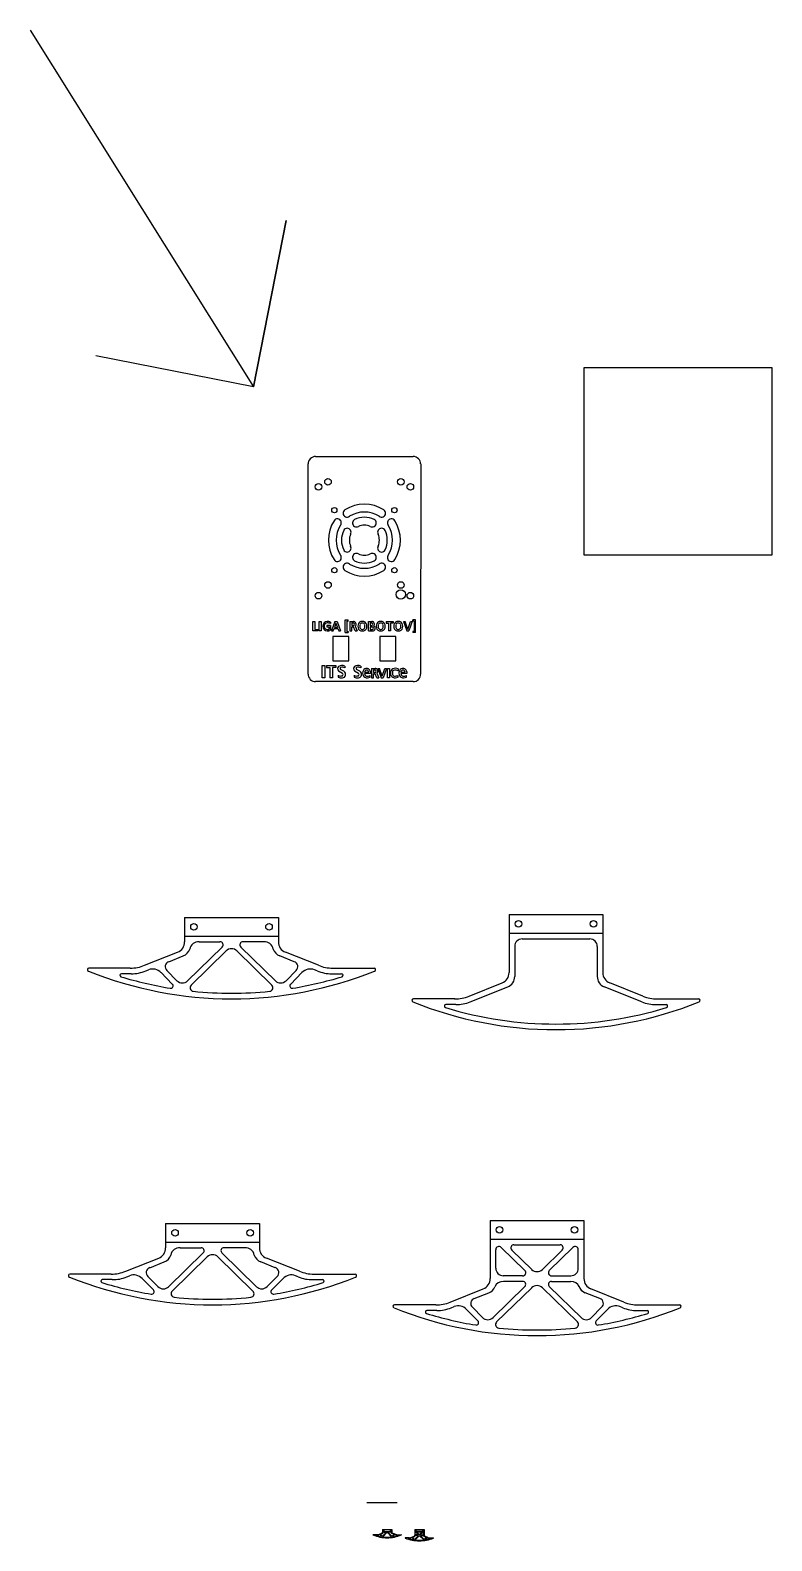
# Model space of a CAD drawing. Extents: x -689 to 249, y -168 to 637.
# Drawn here: x -689 to -294, y -168 to 637 of the extents above; entities that cross this region are included whole.
import ezdxf

# ---------------------------------------------------------------- set-up
doc = ezdxf.new("R2010")
doc.units = 0
doc.header["$MEASUREMENT"] = 0
doc.layers.get('0').update_dxf_attribs({"linetype": 'CONTINUOUS'})

msp = doc.modelspace()

# ---------------------------------------------------------------- linework, layer by layer
at = {"linetype": 'Continuous'}
for p, q in [((-689.19, 636.84), (-570.27, 446.74)), ((-570.27, 446.74), (-552.83, 535.46)), ((-552.83, 535.46), (-570.27, 446.74)), ((-570.27, 446.74), (-654.18, 463.24)), ((-393.97, 456.98), (-293.97, 456.98)), ((-393.97, 356.98), (-393.97, 456.98)), ((-293.97, 456.98), (-293.97, 356.98)), ((-541.1, 293.63), (-541.1, 405.63)), ((-537.1, 409.63), (-485.1, 409.63)), ((-481.1, 405.63), (-481.11, 293.63)), ((-293.97, 356.98), (-393.97, 356.98)), ((-527.86, 313.62), (-527.86, 300.62)), ((-519.36, 313.62), (-527.86, 313.62)), ((-519.36, 300.62), (-519.36, 313.62)), ((-502.86, 313.62), (-502.86, 300.62)), ((-494.36, 313.62), (-502.86, 313.62)), ((-494.36, 300.62), (-494.36, 313.62)), ((-527.86, 300.62), (-519.36, 300.62)), ((-502.86, 300.62), (-494.36, 300.62)), ((-485.1, 289.63), (-537.1, 289.63)), ((-606.92, 163.94), (-556.92, 163.94)), ((-606.92, 163.94), (-606.92, 150.94)), ((-556.92, 163.94), (-556.92, 150.94)), ((-433.98, 165.5), (-383.98, 165.5)), ((-433.98, 165.5), (-433.98, 134.5)), ((-383.98, 165.5), (-383.98, 134.5)), ((-606.92, 153.94), (-556.92, 153.94)), ((-433.98, 155.5), (-383.98, 155.5)), ((-628.21, 138.42), (-610.64, 145.45)), ((-586.93, 148.15), (-605.35, 130.18)), ((-584.78, 146.05), (-603.45, 127.81)), ((-599.13, 150.94), (-588.07, 150.94)), ((-579.06, 146.05), (-560.39, 127.81)), ((-576.91, 148.15), (-558.5, 130.18)), ((-564.71, 150.94), (-575.77, 150.94)), ((-535.64, 138.42), (-553.21, 145.45)), ((-430.98, 148.5), (-430.98, 132.47)), ((-426.98, 152.5), (-390.98, 152.5)), ((-386.98, 148.5), (-386.98, 132.47)), ((-635.92, 136.94), (-657.92, 136.94)), ((-615.36, 140.33), (-607.64, 143.42)), ((-548.48, 140.33), (-556.21, 143.42)), ((-527.92, 136.94), (-505.92, 136.94)), ((-635.34, 133.94), (-640.6, 133.94)), ((-627.63, 135.42), (-626.13, 136.02)), ((-613.47, 128.44), (-619.49, 134.55)), ((-611.01, 130.22), (-616.34, 135.63)), ((-552.84, 130.22), (-547.5, 135.63)), ((-550.38, 128.44), (-544.35, 134.55)), ((-536.21, 135.42), (-537.72, 136.02)), ((-528.5, 133.94), (-523.24, 133.94)), ((-455.27, 121.99), (-437.69, 129.02)), ((-362.69, 121.99), (-380.27, 129.02)), ((-454.69, 118.99), (-434.69, 126.99)), ((-363.27, 118.99), (-383.27, 126.99)), ((-462.98, 120.5), (-484.98, 120.5)), ((-462.4, 117.5), (-467.66, 117.5)), ((-355.56, 117.5), (-350.3, 117.5)), ((-354.98, 120.5), (-332.98, 120.5)), ((-617.02, 0.86), (-567.02, 0.86)), ((-617.02, 0.86), (-617.02, -12.14)), ((-567.02, 0.86), (-567.02, -12.14)), ((-444.08, 2.43), (-394.08, 2.43)), ((-444.08, 2.43), (-444.08, -28.57)), ((-394.08, 2.43), (-394.08, -28.57)), ((-444.08, -7.57), (-394.08, -7.57)), ((-617.02, -9.14), (-567.02, -9.14)), ((-597.03, -14.93), (-615.45, -32.89)), ((-609.23, -12.14), (-598.17, -12.14)), ((-587.01, -14.93), (-568.6, -32.89)), ((-574.81, -12.14), (-585.87, -12.14)), ((-441.08, -23.07), (-441.08, -13.19)), ((-438.22, -11.98), (-425.62, -24.28)), ((-421.91, -23.72), (-432.5, -13.37)), ((-431.39, -10.57), (-406.8, -10.57)), ((-416.25, -23.72), (-405.66, -13.37)), ((-399.94, -11.98), (-412.54, -24.28)), ((-397.08, -23.07), (-397.08, -13.19)), ((-638.31, -24.65), (-620.73, -17.62)), ((-625.46, -22.75), (-617.73, -19.65)), ((-594.88, -17.03), (-613.55, -35.26)), ((-589.16, -17.03), (-570.49, -35.26)), ((-558.58, -22.75), (-566.31, -19.65)), ((-545.73, -24.65), (-563.31, -17.62)), ((-646.02, -26.14), (-668.02, -26.14)), ((-645.44, -29.14), (-650.7, -29.14)), ((-637.73, -27.65), (-636.23, -27.05)), ((-623.57, -34.63), (-629.59, -28.53)), ((-621.11, -32.85), (-626.44, -27.45)), ((-562.94, -32.85), (-557.6, -27.45)), ((-560.48, -34.63), (-554.45, -28.53)), ((-546.31, -27.65), (-547.81, -27.05)), ((-538.6, -29.14), (-533.34, -29.14)), ((-538.02, -26.14), (-516.02, -26.14)), ((-426.76, -27.07), (-437.08, -27.07)), ((-426.76, -30.07), (-437.03, -30.07)), ((-411.4, -27.07), (-401.08, -27.07)), ((-411.4, -30.07), (-401.13, -30.07)), ((-465.37, -41.09), (-447.79, -34.06)), ((-452.52, -39.18), (-444.79, -36.09)), ((-442.71, -49.55), (-425.62, -32.87)), ((-421.94, -33.47), (-440.61, -51.7)), ((-416.22, -33.47), (-397.55, -51.7)), ((-395.45, -49.55), (-412.54, -32.87)), ((-385.64, -39.18), (-393.37, -36.09)), ((-372.79, -41.09), (-390.37, -34.06)), ((-473.08, -42.57), (-495.08, -42.57)), ((-472.5, -45.57), (-477.76, -45.57)), ((-464.79, -44.09), (-463.29, -43.49)), ((-450.63, -51.07), (-456.65, -44.96)), ((-448.16, -49.29), (-453.5, -43.88)), ((-389.99, -49.29), (-384.66, -43.88)), ((-387.53, -51.07), (-381.51, -44.96)), ((-373.37, -44.09), (-374.87, -43.49)), ((-365.66, -45.57), (-360.4, -45.57)), ((-365.08, -42.57), (-343.08, -42.57)), ((-509.84, -147.96), (-493.64, -147.96)), ((-504.32, -165.07), (-506.5, -165.07)), ((-504.26, -165.37), (-504.78, -165.37)), ((-503.55, -164.93), (-501.81, -164.23)), ((-503.49, -165.22), (-503.34, -165.16)), ((-502.09, -165.92), (-502.69, -165.31)), ((-501.84, -165.74), (-502.37, -165.2)), ((-502.28, -164.74), (-501.51, -164.43)), ((-501.44, -162.39), (-496.48, -162.39)), ((-501.44, -162.39), (-501.44, -163.68)), ((-501.44, -163.39), (-496.48, -163.39)), ((-499.46, -163.96), (-501.28, -165.74)), ((-499.24, -164.17), (-501.1, -165.98)), ((-500.67, -163.68), (-499.57, -163.68)), ((-498.67, -164.17), (-496.82, -165.98)), ((-498.46, -163.96), (-496.63, -165.74)), ((-497.25, -163.68), (-498.35, -163.68)), ((-496.48, -162.39), (-496.48, -163.68)), ((-495.64, -164.74), (-496.41, -164.43)), ((-494.37, -164.93), (-496.11, -164.23)), ((-496.07, -165.74), (-495.54, -165.2)), ((-495.83, -165.92), (-495.23, -165.31)), ((-494.42, -165.22), (-494.57, -165.16)), ((-493.66, -165.37), (-493.14, -165.37)), ((-493.6, -165.07), (-491.42, -165.07)), ((-487.16, -166.7), (-489.34, -166.7)), ((-487.1, -167), (-487.62, -167)), ((-486.39, -166.56), (-484.65, -165.86)), ((-486.34, -166.85), (-486.19, -166.79)), ((-484.93, -167.55), (-485.53, -166.94)), ((-484.69, -167.37), (-485.22, -166.83)), ((-485.12, -166.37), (-484.35, -166.06)), ((-484.28, -162.24), (-479.32, -162.24)), ((-484.28, -162.24), (-484.28, -165.31)), ((-484.28, -163.23), (-479.32, -163.23)), ((-484.15, -167.4), (-482.45, -165.74)), ((-483.98, -164.77), (-483.98, -163.79)), ((-482.08, -165.8), (-483.94, -167.61)), ((-483.7, -163.67), (-482.45, -164.89)), ((-482.56, -165.17), (-483.59, -165.17)), ((-482.56, -165.46), (-483.58, -165.46)), ((-482.08, -164.83), (-483.13, -163.81)), ((-483.02, -163.53), (-480.58, -163.53)), ((-481.52, -164.83), (-480.47, -163.81)), ((-481.52, -165.8), (-479.66, -167.61)), ((-479.9, -163.67), (-481.15, -164.89)), ((-479.46, -167.4), (-481.15, -165.74)), ((-481.04, -165.17), (-480.02, -165.17)), ((-481.04, -165.46), (-480.02, -165.46)), ((-479.62, -164.77), (-479.62, -163.79)), ((-479.32, -162.24), (-479.32, -165.31)), ((-478.48, -166.37), (-479.25, -166.06)), ((-477.21, -166.56), (-478.95, -165.86)), ((-478.92, -167.37), (-478.39, -166.83)), ((-478.67, -167.55), (-478.07, -166.94)), ((-477.27, -166.85), (-477.42, -166.79)), ((-476.5, -167), (-475.98, -167)), ((-476.44, -166.7), (-474.26, -166.7))]:
    msp.add_line(p, q, dxfattribs=at)
for p, q in [((-521.29, 322.48), (-519.69, 322.48)), ((-521.29, 315.82), (-521.29, 322.48)), ((-519.69, 321.9), (-519.69, 322.48)), ((-485.36, 321.9), (-485.36, 322.48)), ((-483.77, 322.48), (-485.36, 322.48)), ((-483.77, 315.82), (-483.77, 322.48)), ((-538.55, 321.69), (-537.53, 321.69)), ((-538.55, 316.62), (-538.55, 321.69)), ((-535.8, 316.62), (-538.55, 316.62)), ((-537.53, 321.69), (-537.53, 317.48)), ((-537.53, 317.48), (-535.8, 317.48)), ((-535.8, 317.48), (-535.8, 316.62)), ((-529.13, 319.51), (-531.16, 319.51)), ((-531.16, 319.51), (-531.16, 318.79)), ((-531.16, 318.79), (-530, 318.79)), ((-530, 318.79), (-530, 317.45)), ((-529.13, 321.25), (-529.13, 320.53)), ((-529.13, 317.05), (-529.13, 319.51)), ((-529.13, 319.51), (-529.13, 317.05)), ((-526.81, 321.69), (-528.55, 316.62)), ((-528.55, 316.62), (-527.68, 316.62)), ((-527.68, 316.62), (-527.23, 317.92)), ((-527.23, 317.92), (-525.23, 317.92)), ((-526.23, 320.84), (-527.03, 318.5)), ((-527.03, 318.5), (-525.43, 318.5)), ((-526.81, 321.69), (-525.65, 321.69)), ((-526.23, 320.84), (-525.43, 318.5)), ((-525.65, 321.69), (-523.91, 316.62)), ((-525.23, 317.92), (-524.78, 316.62)), ((-524.78, 316.62), (-523.91, 316.62)), ((-521.29, 315.82), (-519.69, 315.82)), ((-520.42, 321.9), (-519.69, 321.9)), ((-520.42, 321.9), (-520.42, 316.4)), ((-520.42, 316.4), (-519.69, 316.4)), ((-519.69, 316.4), (-519.69, 315.82)), ((-518.84, 321.69), (-516.96, 321.69)), ((-518.84, 321.69), (-518.84, 316.62)), ((-518.84, 316.62), (-517.83, 316.62)), ((-517.83, 320.96), (-516.96, 320.96)), ((-517.83, 320.96), (-517.83, 319.47)), ((-517.83, 319.47), (-516.96, 319.47)), ((-517.83, 316.62), (-517.83, 318.75)), ((-517.83, 318.75), (-516.96, 318.75)), ((-516.09, 316.62), (-516.96, 318.75)), ((-516.09, 316.62), (-514.93, 316.62)), ((-515.96, 319.15), (-514.93, 316.62)), ((-508.98, 316.62), (-508.98, 321.69)), ((-508.98, 321.69), (-507.1, 321.69)), ((-508.98, 316.62), (-506.81, 316.62)), ((-507.97, 320.96), (-507.1, 320.96)), ((-507.97, 320.96), (-507.97, 319.59)), ((-507.97, 319.59), (-507.1, 319.59)), ((-507.97, 318.86), (-506.81, 318.86)), ((-507.97, 318.86), (-507.97, 317.34)), ((-507.97, 317.34), (-506.81, 317.34)), ((-499.56, 321.69), (-495.8, 321.69)), ((-499.56, 321.69), (-499.56, 320.82)), ((-499.56, 320.82), (-498.19, 320.82)), ((-498.19, 320.82), (-498.19, 316.62)), ((-497.17, 316.62), (-498.19, 316.62)), ((-495.8, 320.82), (-497.17, 320.82)), ((-497.17, 320.82), (-497.17, 316.62)), ((-495.8, 321.69), (-495.8, 320.82)), ((-490.29, 321.69), (-488.55, 316.62)), ((-490.29, 321.69), (-489.42, 321.69)), ((-487.97, 317.46), (-489.42, 321.69)), ((-488.55, 316.62), (-487.39, 316.62)), ((-487.97, 317.46), (-486.52, 321.69)), ((-485.65, 321.69), (-487.39, 316.62)), ((-486.52, 321.69), (-485.65, 321.69)), ((-484.64, 321.9), (-485.36, 321.9)), ((-485.36, 316.4), (-485.36, 315.82)), ((-484.64, 316.4), (-485.36, 316.4)), ((-483.77, 315.82), (-485.36, 315.82)), ((-484.64, 321.9), (-484.64, 316.4)), ((-531.25, 298.23), (-526.37, 298.23)), ((-531.25, 298.23), (-531.25, 297.1)), ((-526.37, 298.23), (-526.37, 297.1)), ((-531.25, 297.1), (-529.47, 297.1)), ((-529.47, 297.1), (-529.47, 291.65)), ((-528.15, 291.65), (-529.47, 291.65)), ((-526.37, 297.1), (-528.15, 297.1)), ((-528.15, 297.1), (-528.15, 291.65)), ((-525.08, 292.98), (-525.08, 292.04)), ((-524.89, 295.42), (-522.79, 294.17)), ((-522.33, 295.34), (-523.76, 296.17)), ((-521.51, 297.86), (-521.51, 296.92)), ((-516.56, 292.98), (-516.56, 292.04)), ((-516.38, 295.42), (-514.28, 294.17)), ((-513.82, 295.35), (-515.25, 296.17)), ((-512.99, 297.86), (-512.99, 296.92)), ((-511.01, 294.64), (-508.76, 294.64)), ((-507.82, 293.89), (-511.01, 293.89)), ((-508.01, 292.01), (-508.01, 292.95)), ((-507.82, 294.83), (-507.82, 293.89)), ((-507.23, 296.67), (-505.36, 296.67)), ((-507.23, 296.67), (-507.23, 291.65)), ((-507.23, 291.65), (-506.23, 291.65)), ((-506.23, 295.96), (-505.36, 295.96)), ((-506.23, 295.96), (-506.23, 294.48)), ((-506.23, 294.48), (-505.36, 294.48)), ((-506.23, 291.65), (-506.23, 293.76)), ((-506.23, 293.76), (-505.36, 293.76)), ((-504.5, 291.65), (-505.36, 293.76)), ((-504.5, 291.65), (-503.35, 291.65)), ((-504.38, 294.16), (-503.35, 291.65)), ((-503.88, 296.67), (-502.16, 291.65)), ((-503.88, 296.67), (-503.02, 296.67)), ((-501.58, 292.49), (-503.02, 296.67)), ((-502.16, 291.65), (-501.01, 291.65)), ((-501.58, 292.49), (-500.15, 296.67)), ((-499.29, 296.67), (-501.01, 291.65)), ((-500.15, 296.67), (-499.29, 296.67)), ((-496.18, 294.49), (-496.18, 293.89)), ((-495.99, 291.95), (-495.95, 291.92)), ((-493.17, 296.37), (-493.17, 295.43)), ((-493.17, 292.01), (-493.17, 292.95)), ((-491.67, 294.64), (-489.42, 294.64)), ((-488.48, 293.89), (-491.67, 293.89)), ((-488.67, 292.01), (-488.67, 292.95)), ((-488.48, 294.83), (-488.48, 293.89))]:
    msp.add_line(p, q)
for points in [[(-535.22, 321.69), (-534.2, 321.69), (-534.2, 316.62), (-535.22, 316.62)], [(-533.54, 298.23), (-532.22, 298.23), (-532.22, 291.65), (-533.54, 291.65)], [(-498.73, 296.67), (-497.72, 296.67), (-497.72, 291.65), (-498.73, 291.65)]]:
    msp.add_lwpolyline(points, close=True)
for centre, radius in [((-535.6, 393.43), 1.75), ((-530.49, 396.14), 1.75), ((-491.71, 396.14), 1.75), ((-486.6, 393.43), 1.75), ((-530.49, 341.14), 1.75), ((-491.71, 336.14), 2.5), ((-491.71, 341.14), 1.75), ((-535.6, 335.43), 1.75), ((-486.6, 335.43), 1.75), ((-428.98, 160.5), 1.75), ((-388.98, 160.5), 1.75), ((-601.92, 158.94), 1.75), ((-561.92, 158.94), 1.75), ((-612.02, -4.14), 1.75), ((-572.02, -4.14), 1.75), ((-439.08, -2.57), 1.75), ((-399.08, -2.57), 1.75), ((-500.94, -162.89), 0.174), ((-496.97, -162.89), 0.174), ((-483.79, -162.74), 0.174), ((-479.82, -162.74), 0.174)]:
    msp.add_circle(centre, radius, dxfattribs=at)
for centre in [(-527.1, 381.02), (-495.1, 381.02), (-527.1, 349.02), (-495.1, 349.02)]:
    msp.add_circle(centre, 1.4)
for centre, radius, start, end in [((-537.11, 405.63), 3.99, 89.90904, 180.09096), ((-485.1, 405.63), 3.99, 359.90904, 90.09096), ((-537.11, 293.62), 3.99, 179.90904, 270.09096), ((-485.1, 293.62), 3.99, 269.90904, 0.09096), ((-612.59, 150.78), 5.67, 290.16584, 1.63557), ((-609.59, 148.75), 5.67, 290.16584, 342.69931), ((-599.46, 146.15), 4.8, 86.09314, 169.07172), ((-588, 149.34), 1.6, 311.94528, 92.34553), ((-581.92, 143.19), 4.05, 45, 135), ((-575.84, 149.34), 1.6, 87.65447, 228.05472), ((-564.38, 146.15), 4.8, 10.92828, 93.90686), ((-554.25, 148.75), 5.67, 197.30069, 249.83416), ((-551.25, 150.78), 5.67, 178.36443, 249.83416), ((-426.98, 148.5), 4, 90, 180), ((-390.98, 148.5), 4, 0, 90), ((-657.92, 136.12), 0.814, 89.93568, 253.30287), ((-635.56, 155.83), 18.89, 268.9009, 292.90051), ((-614.49, 137.7), 2.78, 108.27336, 228.15306), ((-549.35, 137.7), 2.78, 311.84694, 71.72664), ((-528.28, 155.83), 18.89, 247.09949, 271.0991), ((-505.92, 136.12), 0.814, 286.69713, 90.06432), ((-581.96, 324.1), 203.56, 248.01612, 270.00957), ((-640.6, 133.12), 0.814, 90, 249.56628), ((-582.01, 324.48), 200.94, 252.96259, 260.66066), ((-634.98, 152.83), 18.89, 268.9009, 292.90051), ((-623.92, 130.29), 6.14, 43.87476, 111.0845), ((-608.16, 133.03), 4, 224.5942, 314.5942), ((-581.89, 324.1), 203.56, 269.99043, 291.98388), ((-555.69, 133.03), 4, 225.4058, 315.4058), ((-581.83, 324.48), 200.94, 279.33934, 287.03741), ((-539.92, 130.29), 6.14, 68.9155, 136.12524), ((-528.86, 152.83), 18.89, 247.09949, 271.0991), ((-523.24, 133.12), 0.814, 290.43372, 90), ((-439.65, 134.34), 5.67, 290.16584, 1.63557), ((-436.65, 132.31), 5.67, 290.16584, 1.63557), ((-381.31, 132.31), 5.67, 178.36443, 249.83416), ((-378.31, 134.34), 5.67, 178.36443, 249.83416), ((-614.34, 127.48), 1.3, 257.57462, 47.78529), ((-602.14, 126.45), 1.89, 133.91679, 264.45845), ((-582.01, 324.48), 200.94, 264.1983, 270.02637), ((-581.83, 324.48), 200.94, 269.97363, 275.8017), ((-561.7, 126.45), 1.89, 275.54155, 46.08321), ((-549.5, 127.48), 1.3, 132.21471, 282.42538), ((-462.62, 139.39), 18.89, 268.9009, 292.90051), ((-355.34, 139.39), 18.89, 247.09949, 271.0991), ((-484.98, 119.69), 0.814, 89.93568, 253.30287), ((-409.01, 307.67), 203.56, 248.01612, 270.00957), ((-467.66, 116.69), 0.814, 90, 249.56628), ((-409.07, 308.05), 200.94, 252.96259, 270.02637), ((-462.04, 136.39), 18.89, 268.9009, 292.90051), ((-408.95, 307.67), 203.56, 269.99043, 291.98388), ((-408.89, 308.05), 200.94, 269.97363, 287.03741), ((-355.92, 136.39), 18.89, 247.09949, 271.0991), ((-350.3, 116.69), 0.814, 290.43372, 90), ((-332.98, 119.69), 0.814, 286.69713, 90.06432), ((-622.69, -12.3), 5.67, 290.16584, 1.63557), ((-619.69, -14.33), 5.67, 290.16584, 342.69931), ((-609.56, -16.93), 4.8, 86.09314, 169.07172), ((-598.1, -13.74), 1.6, 311.94528, 92.34553), ((-592.02, -19.89), 4.05, 45, 135), ((-585.94, -13.74), 1.6, 87.65447, 228.05472), ((-574.48, -16.93), 4.8, 10.92828, 93.90686), ((-564.35, -14.33), 5.67, 197.30069, 249.83416), ((-561.35, -12.3), 5.67, 178.36443, 249.83416), ((-439.41, -13.15), 1.67, 44.25072, 181.42755), ((-431.39, -12.19), 1.62, 89.25937, 226.33885), ((-406.77, -12.19), 1.62, 313.66115, 90.74063), ((-398.75, -13.15), 1.67, 358.57245, 135.74928), ((-624.59, -25.38), 2.78, 108.27336, 228.15306), ((-559.45, -25.38), 2.78, 311.84694, 71.72664), ((-437.08, -23.07), 4, 180, 270), ((-419.08, -20.82), 4.05, 225, 315), ((-401.08, -23.07), 4, 270, 0), ((-668.02, -26.95), 0.814, 89.93568, 253.30287), ((-592.05, 161.03), 203.56, 248.01612, 270.00957), ((-650.7, -29.95), 0.814, 90, 249.56628), ((-592.11, 161.41), 200.94, 252.96259, 260.66066), ((-645.66, -7.25), 18.89, 268.9009, 292.90051), ((-645.08, -10.25), 18.89, 268.9009, 292.90051), ((-634.02, -32.78), 6.14, 43.87476, 111.0845), ((-591.99, 161.03), 203.56, 269.99043, 291.98388), ((-591.93, 161.41), 200.94, 279.33934, 287.03741), ((-550.02, -32.78), 6.14, 68.9155, 136.12524), ((-538.96, -10.25), 18.89, 247.09949, 271.0991), ((-538.38, -7.25), 18.89, 247.09949, 271.0991), ((-533.34, -29.95), 0.814, 290.43372, 90), ((-516.02, -26.95), 0.814, 286.69713, 90.06432), ((-449.75, -28.74), 5.67, 290.16584, 1.63557), ((-437.05, -34.97), 4.9, 89.70399, 156.52245), ((-426.71, -25.47), 1.61, 268.24996, 47.42831), ((-426.73, -31.69), 1.62, 313.20234, 91.11939), ((-411.45, -25.47), 1.61, 132.57169, 271.75004), ((-411.43, -31.69), 1.62, 88.88061, 226.79766), ((-401.11, -34.97), 4.9, 23.47755, 90.29601), ((-388.41, -28.74), 5.67, 178.36443, 249.83416), ((-624.44, -35.6), 1.3, 257.57462, 47.78529), ((-618.26, -30.04), 4, 224.5942, 314.5942), ((-612.24, -36.62), 1.89, 133.91679, 264.45845), ((-592.11, 161.41), 200.94, 264.1983, 270.02637), ((-591.93, 161.41), 200.94, 269.97363, 275.8017), ((-571.8, -36.62), 1.89, 275.54155, 46.08321), ((-565.79, -30.04), 4, 225.4058, 315.4058), ((-559.6, -35.6), 1.3, 132.21471, 282.42538), ((-451.65, -41.82), 2.78, 108.27336, 228.15306), ((-446.75, -30.77), 5.67, 290.16584, 336.58811), ((-419.08, -36.33), 4.05, 45, 135), ((-391.41, -30.77), 5.67, 197.30069, 249.83416), ((-391.41, -30.77), 5.67, 203.41189, 249.83416), ((-386.51, -41.82), 2.78, 311.84694, 71.72664), ((-495.08, -43.39), 0.814, 89.93568, 253.30287), ((-419.11, 144.59), 203.56, 248.01612, 270.00957), ((-477.76, -46.39), 0.814, 90, 249.56628), ((-419.17, 144.97), 200.94, 252.96259, 260.66066), ((-472.72, -23.69), 18.89, 268.9009, 292.90051), ((-472.14, -26.69), 18.89, 268.9009, 292.90051), ((-461.08, -49.22), 6.14, 43.87476, 111.0845), ((-419.05, 144.59), 203.56, 269.99043, 291.98388), ((-418.99, 144.97), 200.94, 279.33934, 287.03741), ((-377.08, -49.22), 6.14, 68.9155, 136.12524), ((-366.02, -26.69), 18.89, 247.09949, 271.0991), ((-365.44, -23.69), 18.89, 247.09949, 271.0991), ((-360.4, -46.39), 0.814, 290.43372, 90), ((-343.08, -43.39), 0.814, 286.69713, 90.06432), ((-451.5, -52.03), 1.3, 257.57462, 47.78529), ((-445.31, -46.48), 4, 224.5942, 314.5942), ((-439.3, -53.06), 1.89, 133.91679, 264.45845), ((-419.17, 144.97), 200.94, 264.1983, 270.02637), ((-418.99, 144.97), 200.94, 269.97363, 275.8017), ((-398.86, -53.06), 1.89, 275.54155, 46.08321), ((-392.84, -46.48), 4, 225.4058, 315.4058), ((-386.66, -52.03), 1.3, 132.21471, 282.42538), ((-506.5, -165.15), 0.0807, 89.93568, 253.30287), ((-498.96, -146.5), 20.2, 248.01612, 270.00957), ((-504.78, -165.45), 0.0807, 90, 249.56628), ((-498.97, -146.47), 19.94, 252.96259, 260.66066), ((-504.28, -163.2), 1.87, 268.9009, 292.90051), ((-504.22, -163.5), 1.87, 268.9009, 292.90051), ((-503.13, -165.73), 0.609, 43.87476, 111.0845), ((-502.19, -165), 0.275, 108.27336, 228.15306), ((-502.18, -166.01), 0.129, 257.57462, 47.78529), ((-501.56, -165.46), 0.397, 224.5942, 314.5942), ((-502, -163.7), 0.563, 290.16584, 1.63557), ((-501.7, -163.9), 0.563, 290.16584, 342.69931), ((-500.7, -164.16), 0.476, 86.09314, 169.07172), ((-500.97, -166.11), 0.187, 133.91679, 264.45845), ((-498.97, -146.47), 19.94, 264.1983, 270.02637), ((-499.56, -163.84), 0.159, 311.94528, 92.34553), ((-498.96, -164.45), 0.402, 45, 135), ((-498.96, -146.5), 20.2, 269.99043, 291.98388), ((-498.95, -146.47), 19.94, 269.97363, 275.8017), ((-498.36, -163.84), 0.159, 87.65447, 228.05472), ((-497.22, -164.16), 0.476, 10.92828, 93.90686), ((-496.95, -166.11), 0.187, 275.54155, 46.08321), ((-496.21, -163.9), 0.563, 197.30069, 249.83416), ((-496.36, -165.46), 0.397, 225.4058, 315.4058), ((-495.92, -163.7), 0.563, 178.36443, 249.83416), ((-495.74, -166.01), 0.129, 132.21471, 282.42538), ((-498.95, -146.47), 19.94, 279.33934, 287.03741), ((-495.73, -165), 0.275, 311.84694, 71.72664), ((-494.79, -165.73), 0.609, 68.9155, 136.12524), ((-493.69, -163.5), 1.87, 247.09949, 271.0991), ((-493.64, -163.2), 1.87, 247.09949, 271.0991), ((-493.14, -165.45), 0.0807, 290.43372, 90), ((-491.42, -165.15), 0.0807, 286.69713, 90.06432), ((-489.34, -166.78), 0.0807, 89.93568, 253.30287), ((-481.8, -148.13), 20.2, 248.01612, 270.00957), ((-487.62, -167.08), 0.0807, 90, 249.56628), ((-481.81, -148.1), 19.94, 252.96259, 260.66066), ((-487.12, -164.83), 1.87, 268.9009, 292.90051), ((-487.07, -165.13), 1.87, 268.9009, 292.90051), ((-485.97, -167.36), 0.609, 43.87476, 111.0845), ((-485.03, -166.63), 0.275, 108.27336, 228.15306), ((-485.02, -167.64), 0.129, 257.57462, 47.78529), ((-484.4, -167.09), 0.397, 224.5942, 314.5942), ((-484.84, -165.33), 0.563, 290.16584, 1.63557), ((-484.55, -165.53), 0.563, 290.16584, 336.58811), ((-483.58, -165.95), 0.486, 89.70399, 156.52245), ((-483.81, -167.74), 0.187, 133.91679, 264.45845), ((-483.82, -163.78), 0.165, 44.25072, 181.42755), ((-483.59, -164.77), 0.397, 180, 270), ((-481.81, -148.1), 19.94, 264.1983, 270.02637), ((-483.02, -163.69), 0.161, 89.25937, 226.33885), ((-482.56, -165.01), 0.16, 268.24996, 47.42831), ((-482.56, -165.62), 0.16, 313.20234, 91.11939), ((-481.8, -164.55), 0.402, 225, 315), ((-481.8, -166.08), 0.402, 45, 135), ((-481.8, -148.13), 20.2, 269.99043, 291.98388), ((-481.79, -148.1), 19.94, 269.97363, 275.8017), ((-481.04, -165.01), 0.16, 132.57169, 271.75004), ((-481.04, -165.62), 0.16, 88.88061, 226.79766), ((-480.58, -163.69), 0.161, 313.66115, 90.74063), ((-480.02, -164.77), 0.397, 270, 0), ((-480.02, -165.95), 0.486, 23.47755, 90.29601), ((-479.78, -163.78), 0.165, 358.57245, 135.74928), ((-479.79, -167.74), 0.187, 275.54155, 46.08321), ((-479.06, -165.53), 0.563, 197.30069, 249.83416), ((-479.06, -165.53), 0.563, 203.41189, 249.83416), ((-479.2, -167.09), 0.397, 225.4058, 315.4058), ((-478.76, -165.33), 0.563, 178.36443, 249.83416), ((-478.58, -167.64), 0.129, 132.21471, 282.42538), ((-481.79, -148.1), 19.94, 279.33934, 287.03741), ((-478.57, -166.63), 0.275, 311.84694, 71.72664), ((-477.63, -167.36), 0.609, 68.9155, 136.12524), ((-476.54, -165.13), 1.87, 247.09949, 271.0991), ((-476.48, -164.83), 1.87, 247.09949, 271.0991), ((-475.98, -167.08), 0.0807, 290.43372, 90), ((-474.26, -166.78), 0.0807, 286.69713, 90.06432)]:
    msp.add_arc(centre, radius, start, end, dxfattribs=at)
for centre, radius, start, end in [((-520.34, 379.4), 2.11, 122.5562, 308.48557), ((-511.1, 365.02), 19.2, 57.31647, 122.68353), ((-511.1, 365.02), 15, 58.11188, 121.88812), ((-501.87, 379.4), 2.11, 231.51443, 57.4438), ((-511.1, 365.02), 19.2, 147.31647, 212.68353), ((-525.49, 374.25), 2.11, 321.51443, 147.4438), ((-511.1, 365.02), 15, 148.11188, 211.88812), ((-520.28, 369.23), 2.11, 329.98757, 151.06518), ((-515.31, 374.19), 2.11, 118.93482, 300.01243), ((-511.1, 365.02), 12.2, 64.61309, 115.38691), ((-511.1, 365.02), 8, 66.75431, 113.24569), ((-506.89, 374.19), 2.11, 239.98757, 61.06518), ((-501.93, 369.23), 2.11, 28.93482, 210.01243), ((-496.72, 374.25), 2.11, 32.5562, 218.48557), ((-511.1, 365.02), 15, 328.11188, 31.88812), ((-511.1, 365.02), 19.2, 327.31647, 32.68353), ((-511.1, 365.02), 12.2, 154.61309, 205.38691), ((-511.11, 365.02), 8, 156.75431, 203.24569), ((-511.1, 365.02), 8, 336.75431, 23.24569), ((-511.1, 365.02), 12.2, 334.61309, 25.38691), ((-525.49, 355.78), 2.11, 212.5562, 38.48557), ((-520.28, 360.81), 2.11, 208.93482, 30.01243), ((-515.31, 355.84), 2.11, 59.98757, 241.06518), ((-511.1, 365.01), 8, 246.75431, 293.24569), ((-506.89, 355.84), 2.11, 298.93482, 120.01243), ((-501.93, 360.81), 2.11, 149.98757, 331.06518), ((-496.72, 355.78), 2.11, 141.51443, 327.4438), ((-520.34, 350.63), 2.11, 51.51443, 237.4438), ((-511.1, 365.02), 19.2, 237.31647, 302.68353), ((-511.1, 365.02), 15, 238.11188, 301.88812), ((-511.1, 365.02), 12.2, 244.61309, 295.38691), ((-501.87, 350.63), 2.11, 302.5562, 128.48557), ((-530.79, 319.15), 2.54, 91.66063, 268.33937), ((-530.79, 319.15), 1.81, 92.33828, 267.66172), ((-530.73, 318.55), 3.14, 59.3849, 92.54261), ((-530.73, 317.82), 3.14, 59.3849, 92.54261), ((-530.77, 320.12), 2.78, 268.06145, 286.20059), ((-530.73, 319.75), 3.14, 267.45739, 300.6151), ((-516.96, 320.23), 1.46, 312.78446, 90.00926), ((-517.07, 320.22), 0.756, 278.9809, 81.0191), ((-509.04, 319.15), 5.51, 171.68072, 188.31928), ((-512.3, 319.44), 2.25, 86.86689, 166.87291), ((-512.3, 318.87), 2.25, 193.12709, 273.13311), ((-509.84, 319.15), 3.7, 169.84078, 190.15922), ((-512.2, 319.55), 1.31, 95.30735, 168.66707), ((-512.2, 318.76), 1.31, 191.33293, 264.69265), ((-512.17, 319.82), 1.04, 81.99165, 98.00835), ((-512.17, 318.49), 1.04, 261.99165, 278.00835), ((-512.05, 319.44), 2.25, 13.12709, 93.13311), ((-512.05, 318.87), 2.25, 266.86689, 346.87291), ((-512.15, 319.55), 1.31, 11.33293, 84.69265), ((-512.15, 318.76), 1.31, 275.30735, 348.66707), ((-514.51, 319.15), 3.7, 349.84078, 10.15922), ((-515.31, 319.15), 5.51, 351.68072, 8.31928), ((-507.06, 320.31), 1.37, 315.39586, 91.5264), ((-507.22, 320.27), 0.699, 279.79818, 80.20182), ((-506.78, 318.07), 1.46, 268.98365, 61.33681), ((-506.95, 318.1), 0.773, 280.06757, 79.93243), ((-499.27, 319.15), 5.51, 171.68072, 188.31928), ((-502.53, 319.44), 2.25, 86.86689, 166.87291), ((-502.53, 318.87), 2.25, 193.12709, 273.13311), ((-500.07, 319.15), 3.7, 169.84078, 190.15922), ((-502.43, 319.55), 1.31, 95.30735, 168.66707), ((-502.43, 318.76), 1.31, 191.33293, 264.69265), ((-502.41, 319.82), 1.04, 81.99165, 98.00835), ((-502.41, 318.49), 1.04, 261.99165, 278.00835), ((-502.28, 319.44), 2.25, 13.12709, 93.13311), ((-502.28, 318.87), 2.25, 266.86689, 346.87291), ((-502.38, 319.55), 1.31, 11.33293, 84.69265), ((-502.38, 318.76), 1.31, 275.30735, 348.66707), ((-504.74, 319.15), 3.7, 349.84078, 10.15922), ((-505.54, 319.15), 5.51, 351.68072, 8.31928), ((-489.91, 319.15), 5.51, 171.68072, 188.31928), ((-493.17, 319.44), 2.25, 86.86689, 166.87291), ((-493.17, 318.87), 2.25, 193.12709, 273.13311), ((-490.71, 319.15), 3.7, 169.84078, 190.15922), ((-493.07, 319.55), 1.31, 95.30735, 168.66707), ((-493.07, 318.76), 1.31, 191.33293, 264.69265), ((-493.04, 319.82), 1.04, 81.99165, 98.00835), ((-493.04, 318.49), 1.04, 261.99165, 278.00835), ((-492.92, 319.44), 2.25, 13.12709, 93.13311), ((-492.92, 318.87), 2.25, 266.86689, 346.87291), ((-493.02, 319.55), 1.31, 11.33293, 84.69265), ((-493.02, 318.76), 1.31, 275.30735, 348.66707), ((-495.38, 319.15), 3.7, 349.84078, 10.15922), ((-496.18, 319.15), 5.51, 351.68072, 8.31928), ((-523.03, 294.86), 3.37, 63.00998, 123.34968), ((-514.52, 294.86), 3.37, 63.00998, 123.34968), ((-524.04, 296.55), 1.41, 126.8699, 233.1301), ((-523.77, 295.07), 2.47, 237.94618, 292.52654), ((-523.17, 296.52), 4.87, 246.97427, 274.10108), ((-523.47, 296.64), 0.551, 121.50235, 238.49765), ((-522.79, 295.13), 2.21, 54.39204, 116.08068), ((-522.97, 293.52), 1.87, 274.55798, 54.39379), ((-523.28, 293.49), 0.835, 303.13581, 54.5583), ((-524.06, 292.27), 3.53, 51.90474, 60.71513), ((-515.53, 296.55), 1.41, 126.8699, 233.1301), ((-515.26, 295.07), 2.47, 237.94618, 292.52654), ((-514.66, 296.52), 4.87, 246.97427, 274.10108), ((-514.96, 296.64), 0.551, 121.50235, 238.49765), ((-514.28, 295.13), 2.21, 54.39204, 116.08068), ((-514.46, 293.53), 1.87, 274.55798, 54.39379), ((-514.77, 293.49), 0.835, 303.13581, 54.5583), ((-515.55, 292.27), 3.53, 51.90474, 60.71513), ((-509.42, 294.19), 2.65, 122.06201, 238.99644), ((-509.89, 294.64), 1.13, 0, 180), ((-509.63, 293.93), 1.38, 181.72122, 259.48136), ((-509.86, 294.62), 2.05, 5.78716, 118.16561), ((-509.49, 294.85), 3.2, 246.17299, 297.58008), ((-509.51, 295.58), 3.03, 262.86758, 299.75228), ((-505.36, 295.23), 1.45, 312.78446, 90.00926), ((-505.48, 295.22), 0.749, 278.9809, 81.0191), ((-494.59, 294.19), 2.65, 121.00356, 237.93799), ((-494.8, 294.45), 1.38, 100.51864, 178.27878), ((-494.8, 293.93), 1.38, 181.72122, 259.48136), ((-494.65, 293.53), 3.2, 62.41992, 113.82701), ((-494.65, 294.85), 3.2, 246.17299, 297.58008), ((-494.77, 292.31), 3.51, 62.83323, 94.5469), ((-494.77, 296.07), 3.51, 265.4531, 297.16677), ((-490.08, 294.19), 2.65, 122.06201, 238.99644), ((-490.55, 294.64), 1.13, 0, 180), ((-490.29, 293.93), 1.38, 181.72122, 259.48136), ((-490.52, 294.62), 2.05, 5.78716, 118.16561), ((-490.15, 294.85), 3.2, 246.17299, 297.58008), ((-490.17, 295.58), 3.03, 262.86758, 299.75228)]:
    msp.add_arc(centre, radius, start, end)

doc.saveas('drawing.dxf')
